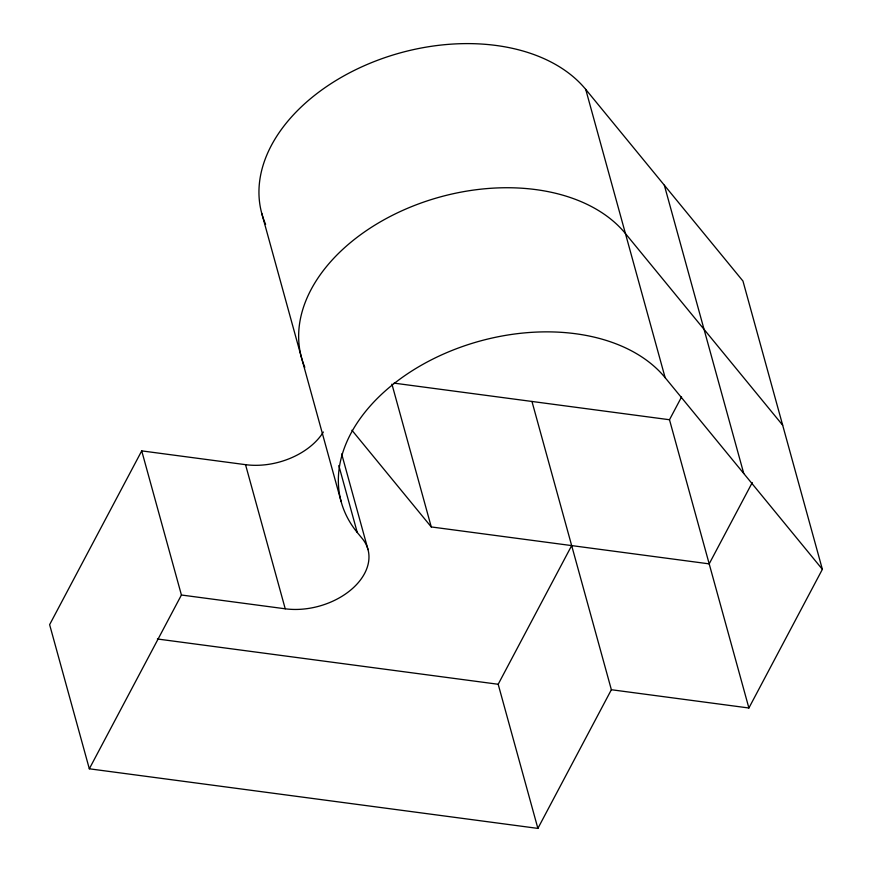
<?xml version="1.0" encoding="UTF-8"?>
<svg xmlns="http://www.w3.org/2000/svg" width="872" height="872" viewBox="0 0 872 872"><rect width="100%" height="100%" fill="white"/><g stroke="black" fill="none" stroke-linecap="round" stroke-linejoin="round"><path stroke-width="1.31" d="M323.359 432.022A62.261 41.747 -15.4 0 1 245.533 464.667L141.722 450.879L49.628 624.668L89.326 768.799L537.882 828.4L611.37 689.73L531.964 401.458M89.326 768.799L181.42 595.009L141.722 450.879M537.882 828.4L498.185 684.269L571.661 545.6M611.37 689.73L748.895 707.999L669.489 419.737L681.544 396.978M752.264 482.576L709.187 563.868L431.259 526.939L351.917 430.223M748.895 707.999L822.372 569.329L742.966 281.057L585.722 89.38A176.308 118.2 -15.4 0 0 368.42 63.928A176.308 118.2 -15.4 0 0 265.611 224.322M394.068 383.135L669.489 419.737M181.42 595.009L285.231 608.798A62.261 41.747 -15.4 0 0 353.018 588.044A62.261 41.747 -15.4 0 0 362.294 538.613L357.258 532.476L338.827 465.561M157.396 638.991L498.185 684.269M782.674 425.198L625.42 233.522A176.308 118.2 -15.4 0 0 408.968 207.7A176.308 118.2 -15.4 0 0 304.818 367.297M585.722 89.38L665.129 377.652L822.372 569.329M664.344 185.224L743.751 473.485M391.92 384.116L431.259 526.939M341.661 453.93L368.006 549.589M261.742 213.313L341.137 501.585M245.533 464.667L285.231 608.798M357.258 532.476A176.308 118.2 -15.4 0 1 432.567 359.22A176.308 118.2 -15.4 0 1 665.129 377.652"/></g></svg>
